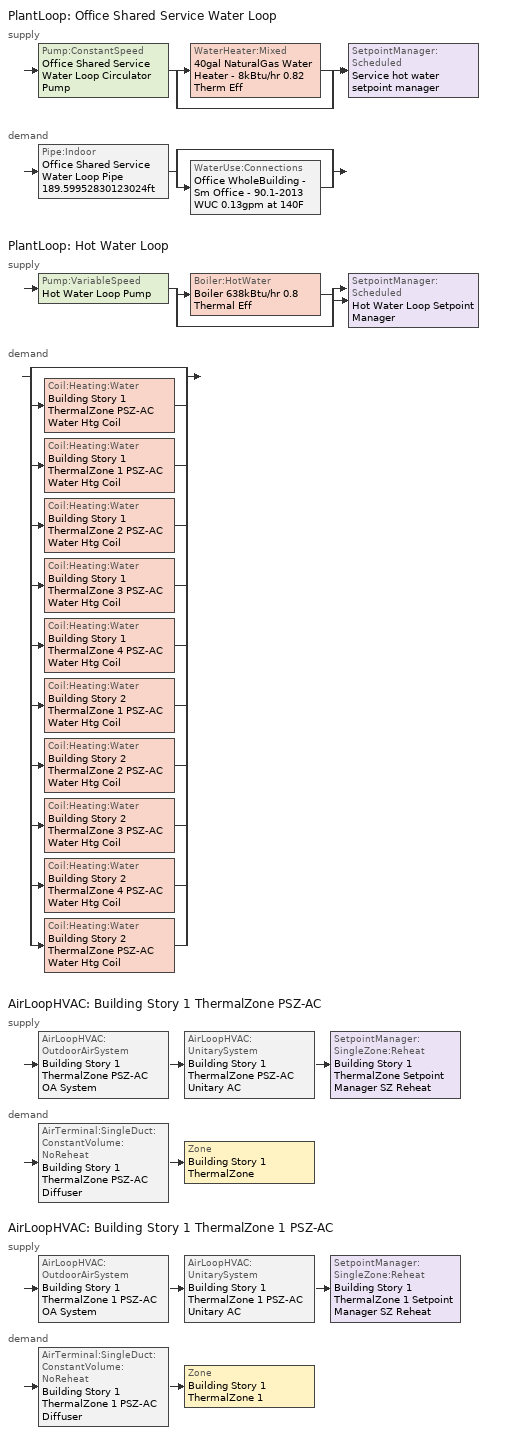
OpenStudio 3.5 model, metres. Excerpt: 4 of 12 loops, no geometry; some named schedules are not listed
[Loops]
PlantLoop 'Office Shared Service Water Loop'
 supply: Pump:ConstantSpeed 'Office Shared Service Water Loop Circulator Pump' > split
  | WaterHeater:Mixed '40gal NaturalGas Water Heater - 8kBtu/hr 0.82 Therm Eff'
  | bypass
  join > SetpointManager:Scheduled 'Service hot water setpoint manager'
 demand: Pipe:Indoor 'Office Shared Service Water Loop Pipe 189.59952830123024ft' > split
  | bypass
  | WaterUse:Connections 'Office WholeBuilding - Sm Office - 90.1-2013 WUC 0.13gpm at 140F'
PlantLoop 'Hot Water Loop'
 supply: Pump:VariableSpeed 'Hot Water Loop Pump' > split
  | Boiler:HotWater 'Boiler 638kBtu/hr 0.8 Thermal Eff'
  | bypass
  join > SetpointManager:Scheduled 'Hot Water Loop Setpoint Manager'
 demand: split
  | bypass
  | Coil:Heating:Water 'Building Story 1 ThermalZone PSZ-AC Water Htg Coil'
  | Coil:Heating:Water 'Building Story 1 ThermalZone 1 PSZ-AC Water Htg Coil'
  | Coil:Heating:Water 'Building Story 1 ThermalZone 2 PSZ-AC Water Htg Coil'
  | Coil:Heating:Water 'Building Story 1 ThermalZone 3 PSZ-AC Water Htg Coil'
  | Coil:Heating:Water 'Building Story 1 ThermalZone 4 PSZ-AC Water Htg Coil'
  | Coil:Heating:Water 'Building Story 2 ThermalZone 1 PSZ-AC Water Htg Coil'
  | Coil:Heating:Water 'Building Story 2 ThermalZone 2 PSZ-AC Water Htg Coil'
  | Coil:Heating:Water 'Building Story 2 ThermalZone 3 PSZ-AC Water Htg Coil'
  | Coil:Heating:Water 'Building Story 2 ThermalZone 4 PSZ-AC Water Htg Coil'
  | Coil:Heating:Water 'Building Story 2 ThermalZone PSZ-AC Water Htg Coil'
AirLoopHVAC 'Building Story 1 ThermalZone PSZ-AC'
 supply: AirLoopHVAC:OutdoorAirSystem 'Building Story 1 ThermalZone PSZ-AC OA System' > AirLoopHVAC:UnitarySystem 'Building Story 1 ThermalZone PSZ-AC Unitary AC' > SetpointManager:SingleZone:Reheat 'Building Story 1 ThermalZone Setpoint Manager SZ Reheat'
 demand: AirTerminal:SingleDuct:ConstantVolume:NoReheat 'Building Story 1 ThermalZone PSZ-AC Diffuser' > Zone 'Building Story 1 ThermalZone'
AirLoopHVAC 'Building Story 1 ThermalZone 1 PSZ-AC'
 supply: AirLoopHVAC:OutdoorAirSystem 'Building Story 1 ThermalZone 1 PSZ-AC OA System' > AirLoopHVAC:UnitarySystem 'Building Story 1 ThermalZone 1 PSZ-AC Unitary AC' > SetpointManager:SingleZone:Reheat 'Building Story 1 ThermalZone 1 Setpoint Manager SZ Reheat'
 demand: AirTerminal:SingleDuct:ConstantVolume:NoReheat 'Building Story 1 ThermalZone 1 PSZ-AC Diffuser' > Zone 'Building Story 1 ThermalZone 1'
[Construction]
Copper pipe 0.75in type L with 0.5in fiberglass batt: Fiberglass batt 0.5in, Copper pipe 0.75in type L
[Material] Roughness=Smooth; Thermal Absorptance=0.9; Solar Absorptance=0.7; Visible Absorptance=0.7
Name | Thickness {m} | Conductivity {W/m-K} | Density {kg/m3} | Specific Heat {J/kg-K}
Copper pipe 0.75in type L | 0.001143 | 386 | 8906.27 | 385.1856
Fiberglass batt 0.5in | 0.0127 | 0.0663448 | 11.2129 | 837.36
[WaterUse:Connections]
Office WholeBuilding - Sm Office - 90.1-2013 WUC 0.13gpm at 140F: Drain Water Heat Exchanger Type=None; Drain Water Heat Exchanger Destination=Plant; Water Use Equipment Name 1=Office WholeBuilding - Sm Office - 90.1-2013 Service Water Use 0.13gpm at 140F
[WaterUse:Equipment:Definition]
Office WholeBuilding - Sm Office - 90.1-2013 Service Water Use Def 0.13gpm: Peak Flow Rate {m3/s}=8.24576e-06; Target Temperature Schedule=Mixed Water At Faucet Temp - 140F; Sensible Fraction Schedule=Fraction Sensible - 0.2; Latent Fraction Schedule=Fraction Latent - 0.05
[WaterUse:Equipment]
Office WholeBuilding - Sm Office - 90.1-2013 Service Water Use 0.13gpm at 140F: Water Use Equipment Definition=Office WholeBuilding - Sm Office - 90.1-2013 Service Water Use Def 0.13gpm; Flow Rate Fraction Schedule=OfficeSmall BLDG_SWH_SCH
[PlantLoop] Glycol Concentration=0; Minimum Loop Temperature {C}=10; Plant Loop Volume {m3}=Autocalculate; Load Distribution Scheme=Optimal
Name | Maximum Loop Temperature {C} | Fluid Type
Office Shared Service Water Loop | 60
Hot Water Loop |  | Water
[Sizing:Plant] Loop Type=Heating; Sizing Option=NonCoincident; Zone Timesteps in Averaging Window=1; Coincident Sizing Factor Mode=None
Name | Design Loop Exit Temperature {C} | Loop Design Temperature Difference {deltaC}
Office Shared Service Water Loop | 60 | 5
Hot Water Loop | 82.2222 | 11.1111
[SetpointManager:Scheduled] Control Variable=Temperature
Name | Schedule | Setpoint Node or NodeList
Service hot water setpoint manager | Service Water Loop Temp - 140F | Office Shared Service Water Loop Supply Outlet Node
Hot Water Loop Setpoint Manager | Hot Water Loop Temp - 180F | Hot Water Loop Supply Outlet Node
[Pump:ConstantSpeed]
Office Shared Service Water Loop Circulator Pump: Rated Flow Rate {m3/s}=autosize; Rated Pump Head {Pa}=29890.7; Rated Power Consumption {W}=autosize; Motor Efficiency=0.7; Fraction of Motor Inefficiencies to Fluid Stream=0; Pump Control Type=Intermittent; Design Power Sizing Method=PowerPerFlowPerPressure; Design Electric Power per Unit Flow Rate {W/(m3/s)}=348701.1; Design Shaft Power per Unit Flow Rate per Unit Head {W-s/m3-Pa}=1.28205
[WaterHeater:Mixed]
40gal NaturalGas Water Heater - 8kBtu/hr 0.82 Therm Eff: Tank Volume {m3}=0.151416; Setpoint Temperature Schedule=Service Water Loop Temp - 140F; Deadband Temperature Difference {deltaC}=2; Maximum Temperature Limit {C}=60; Heater Control Type=Cycle; Heater Maximum Capacity {W}=2413.14; Heater Fuel Type=NaturalGas; Heater Thermal Efficiency=0.82; Off Cycle Parasitic Fuel Consumption Rate {W}=0; Off Cycle Parasitic Fuel Type=NaturalGas; Off Cycle Parasitic Heat Fraction to Tank=0; On Cycle Parasitic Fuel Consumption Rate {W}=0; On Cycle Parasitic Fuel Type=NaturalGas; On Cycle Parasitic Heat Fraction to Tank=0; Ambient Temperature Indicator=Schedule; Ambient Temperature Schedule=Water Heater Ambient Temp Schedule - 71.6f; Off Cycle Loss Coefficient to Ambient Temperature {W/K}=0.844249; On Cycle Loss Coefficient to Ambient Temperature {W/K}=0.844249; Use Side Effectiveness=1; Source Side Effectiveness=1; Use Side Design Flow Rate {m3/s}=autosize; Source Side Design Flow Rate {m3/s}=autosize; Indirect Water Heating Recovery Time {hr}=1.5; Source Side Flow Control Mode=IndirectHeatPrimarySetpoint
[WaterHeater:Sizing]
40gal NaturalGas Water Heater - 8kBtu/hr 0.82 Therm Eff: Design Mode=PeakDraw; Time Storage Can Meet Peak Draw {hr}=0.538503; Time for Tank Recovery {hr}=0; Nominal Tank Volume for Autosizing Plant Connections {m3}=1
[Pipe:Indoor]
Office Shared Service Water Loop Pipe 189.59952830123024ft: Construction=Copper pipe 0.75in type L with 0.5in fiberglass batt; Environment Type=Schedule; Ambient Temperature Schedule=Office Shared Service Water Loop Piping Air Temp - 70F; Ambient Air Velocity Schedule=Office Shared Service Water Loop Piping Air Velocity - 0.67mph; Pipe Inside Diameter {m}=0.019939; Pipe Length {m}=57.7899
[Sizing:Zone] Zone Cooling Design Supply Air Temperature Input Method=SupplyAirTemperature; Zone Cooling Design Supply Air Temperature {C}=12.7778; Zone Cooling Design Supply Air Temperature Difference {deltaC}=11.11; Zone Heating Design Supply Air Temperature Input Method=SupplyAirTemperature; Zone Heating Design Supply Air Temperature {C}=50; Zone Heating Design Supply Air Temperature Difference {deltaC}=11.11; Zone Cooling Design Supply Air Humidity Ratio {kg-H2O/kg-air}=0.0085; Zone Heating Design Supply Air Humidity Ratio {kg-H2O/kg-air}=0.008; Cooling Design Air Flow Method=DesignDay; Heating Design Air Flow Method=DesignDay; Account for Dedicated Outdoor Air System=No; Dedicated Outdoor Air System Control Strategy=NeutralSupplyAir; Dedicated Outdoor Air Low Setpoint Temperature for Design {C}=autosize; Dedicated Outdoor Air High Setpoint Temperature for Design {C}=autosize; Zone Load Sizing Method=Sensible Load Only No Latent Load; Zone Latent Cooling Design Supply Air Humidity Ratio Input Method=HumidityRatioDifference; Zone Cooling Design Supply Air Humidity Ratio Difference {kgWater/kgDryAir}=0.005; Zone Latent Heating Design Supply Air Humidity Ratio Input Method=HumidityRatioDifference; Zone Humidification Design Supply Air Humidity Ratio Difference {kgWater/kgDryAir}=0.005
Building Story 1 ThermalZone; Building Story 1 ThermalZone 1
[Zone equipment]
Building Story 1 ThermalZone: Building Story 1 ThermalZone PSZ-AC Diffuser
Building Story 1 ThermalZone 1: Building Story 1 ThermalZone 1 PSZ-AC Diffuser
[Pump:VariableSpeed]
Hot Water Loop Pump: Rated Pump Head {Pa}=179344; Motor Efficiency=0.865; Coefficient 1 of the Part Load Performance Curve=0; Coefficient 2 of the Part Load Performance Curve=3.2485; Coefficient 3 of the Part Load Performance Curve=-4.7443; Coefficient 4 of the Part Load Performance Curve=2.5294; Pump Control Type=Intermittent; Skin Loss Radiative Fraction=0.5; Design Power Sizing Method=PowerPerFlowPerPressure; Design Electric Power per Unit Flow Rate {W/(m3/s)}=348701.1; Design Shaft Power per Unit Flow Rate per Unit Head {W-s/m3-Pa}=1.28205; Design Minimum Flow Rate Fraction=0
[Boiler:HotWater]
Boiler 638kBtu/hr 0.8 Thermal Eff: Fuel Type=NaturalGas; Nominal Thermal Efficiency=0.8; Efficiency Curve Temperature Evaluation Variable=LeavingBoiler; Normalized Boiler Efficiency Curve=Boiler with No Minimum Turndown; Minimum Part Load Ratio=0; Maximum Part Load Ratio=1.2; Optimum Part Load Ratio=1; Water Outlet Upper Temperature Limit {C}=95; Boiler Flow Mode=LeavingSetpointModulated; Parasitic Electric Load {W}=0; Sizing Factor=1
[AirLoopHVAC] Design Supply Air Flow Rate {m3/s}=autosize; Design Return Air Flow Fraction of Supply Air Flow=1
Name | Availability Schedule
Building Story 1 ThermalZone PSZ-AC | Building Story 1 ThermalZone PSZ-AC Occ Sch
Building Story 1 ThermalZone 1 PSZ-AC | Building Story 1 ThermalZone 1 PSZ-AC Occ Sch
[Sizing:System] Type of Load to Size On=Sensible; Design Outdoor Air Flow Rate {m3/s}=Autosize; Central Heating Maximum System Air Flow Ratio=1; Preheat Design Temperature {C}=7.22222; Preheat Design Humidity Ratio {kg-H2O/kg-Air}=0.008; Precool Design Temperature {C}=12.7778; Precool Design Humidity Ratio {kg-H2O/kg-Air}=0.008; Central Cooling Design Supply Air Temperature {C}=12.7778; Central Heating Design Supply Air Temperature {C}=50; Sizing Option=Coincident; 100% Outdoor Air in Cooling=No; 100% Outdoor Air in Heating=No; Central Cooling Design Supply Air Humidity Ratio {kg-H2O/kg-Air}=0.0085; Central Heating Design Supply Air Humidity Ratio {kg-H2O/kg-Air}=0.008; Cooling Design Air Flow Method=DesignDay; Heating Design Air Flow Method=DesignDay; System Outdoor Air Method=ZoneSum; Zone Maximum Outdoor Air Fraction=1; Cooling Supply Air Flow Rate Per Floor Area {m3/s-m2}=0.00996765; Cooling Fraction of Autosized Cooling Supply Air Flow Rate=1; Cooling Supply Air Flow Rate Per Unit Cooling Capacity {m3/s-W}=3.94755e-05; Heating Supply Air Flow Rate Per Floor Area {m3/s-m2}=0.00996765; Heating Fraction of Autosized Heating Supply Air Flow Rate=1; Heating Fraction of Autosized Cooling Supply Air Flow Rate=1; Heating Supply Air Flow Rate Per Unit Heating Capacity {m3/s-W}=3.15882e-05; Cooling Design Capacity Method=CoolingDesignCapacity; Cooling Design Capacity {W}=autosize; Cooling Design Capacity Per Floor Area {W/m2}=234.7; Fraction of Autosized Cooling Design Capacity=1; Heating Design Capacity Method=HeatingDesignCapacity; Heating Design Capacity {W}=autosize; Heating Design Capacity Per Floor Area {W/m2}=157; Fraction of Autosized Heating Design Capacity=1; Central Cooling Capacity Control Method=OnOff; Occupant Diversity=autosize
Building Story 1 ThermalZone PSZ-AC; Building Story 1 ThermalZone 1 PSZ-AC
[SetpointManager:SingleZone:Reheat] Minimum Supply Air Temperature {C}=12.7778; Maximum Supply Air Temperature {C}=50
Name | Control Zone | Setpoint Node or NodeList
Building Story 1 ThermalZone Setpoint Manager SZ Reheat | Building Story 1 ThermalZone | Building Story 1 ThermalZone PSZ-AC Supply Outlet Node
Building Story 1 ThermalZone 1 Setpoint Manager SZ Reheat | Building Story 1 ThermalZone 1 | Building Story 1 ThermalZone 1 PSZ-AC Supply Outlet Node
[Coil:Heating:Water] Availability Schedule=Always On Discrete; Rated Inlet Water Temperature {C}=82.2222; Rated Inlet Air Temperature {C}=7.22222; Rated Outlet Water Temperature {C}=71.1111; Rated Outlet Air Temperature {C}=50
Building Story 1 ThermalZone PSZ-AC Water Htg Coil; Building Story 1 ThermalZone 1 PSZ-AC Water Htg Coil; Building Story 1 ThermalZone 2 PSZ-AC Water Htg Coil; Building Story 1 ThermalZone 3 PSZ-AC Water Htg Coil; Building Story 1 ThermalZone 4 PSZ-AC Water Htg Coil; Building Story 2 ThermalZone 1 PSZ-AC Water Htg Coil; Building Story 2 ThermalZone 2 PSZ-AC Water Htg Coil; Building Story 2 ThermalZone 3 PSZ-AC Water Htg Coil; Building Story 2 ThermalZone 4 PSZ-AC Water Htg Coil; Building Story 2 ThermalZone PSZ-AC Water Htg Coil
[Controller:WaterCoil] Action=Normal; Controller Convergence Tolerance {deltaC}=0.0001; Minimum Actuated Flow {m3/s}=0
Name | Water Coil
Building Story 1 ThermalZone PSZ-AC Water Htg Coil Controller | Building Story 1 ThermalZone PSZ-AC Water Htg Coil
Building Story 1 ThermalZone 1 PSZ-AC Water Htg Coil Controller | Building Story 1 ThermalZone 1 PSZ-AC Water Htg Coil
Building Story 1 ThermalZone 2 PSZ-AC Water Htg Coil Controller | Building Story 1 ThermalZone 2 PSZ-AC Water Htg Coil
Building Story 1 ThermalZone 3 PSZ-AC Water Htg Coil Controller | Building Story 1 ThermalZone 3 PSZ-AC Water Htg Coil
Building Story 1 ThermalZone 4 PSZ-AC Water Htg Coil Controller | Building Story 1 ThermalZone 4 PSZ-AC Water Htg Coil
Building Story 2 ThermalZone 1 PSZ-AC Water Htg Coil Controller | Building Story 2 ThermalZone 1 PSZ-AC Water Htg Coil
Building Story 2 ThermalZone 2 PSZ-AC Water Htg Coil Controller | Building Story 2 ThermalZone 2 PSZ-AC Water Htg Coil
Building Story 2 ThermalZone 3 PSZ-AC Water Htg Coil Controller | Building Story 2 ThermalZone 3 PSZ-AC Water Htg Coil
Building Story 2 ThermalZone 4 PSZ-AC Water Htg Coil Controller | Building Story 2 ThermalZone 4 PSZ-AC Water Htg Coil
Building Story 2 ThermalZone PSZ-AC Water Htg Coil Controller | Building Story 2 ThermalZone PSZ-AC Water Htg Coil
[Coil:Heating:Electric] Availability Schedule=Always On Discrete; Efficiency=1
Building Story 1 ThermalZone PSZ-AC Electric Backup Htg Coil; Building Story 1 ThermalZone 1 PSZ-AC Electric Backup Htg Coil
[Coil:Cooling:DX:SingleSpeed] Availability Schedule=Always On Discrete; Rated Total Cooling Capacity {W}=autosize; Rated Sensible Heat Ratio=autosize; Rated COP {W/W}=4.11713; Rated Air Flow Rate {m3/s}=autosize; Rated Evaporator Fan Power Per Volume Flow Rate 2017 {W/(m3/s)}=773.3; Rated Evaporator Fan Power Per Volume Flow Rate 2023 {W/(m3/s)}=934.4; Total Cooling Capacity Function of Temperature Curve=PSZ-AC_Unitary_PackagecoolCapFT; Total Cooling Capacity Function of Flow Fraction Curve=PSZ-AC_Unitary_PackagecoolFFF; Energy Input Ratio Function of Temperature Curve=PSZ-AC DX Unitary Package EIRFT; Energy Input Ratio Function of Flow Fraction Curve=PSZ-AC_Unitary_PackagecoolEIRFFF; Part Load Fraction Correlation Curve=PSZ-AC_Unitary_PackagecoolPLR; Minimum Outdoor Dry-Bulb Temperature for Compressor Operation {C}=-25; Nominal Time for Condensate Removal to Begin {s}=0; Ratio of Initial Moisture Evaporation Rate and Steady State Latent Capacity=0; Maximum Cycling Rate {cycles/hr}=0; Latent Capacity Time Constant {s}=0; Condenser Type=AirCooled; Evaporative Condenser Effectiveness=0.9; Evaporative Condenser Air Flow Rate {m3/s}=autosize; Evaporative Condenser Pump Rated Power Consumption {W}=autosize; Crankcase Heater Capacity {W}=0; Maximum Outdoor Dry-Bulb Temperature for Crankcase Heater Operation {C}=10; Basin Heater Capacity {W/K}=0; Basin Heater Setpoint Temperature {C}=2
Building Story 1 ThermalZone PSZ-AC 1spd DX AC Clg Coil 20kBtu/hr 14.0SEER; Building Story 1 ThermalZone 1 PSZ-AC 1spd DX AC Clg Coil 11kBtu/hr 14.0SEER
[Fan:OnOff] Availability Schedule=Always On Discrete; Fan Total Efficiency=0.55575; Pressure Rise {Pa}=622.722; Maximum Flow Rate {m3/s}=autosize; Motor Efficiency=0.855; Motor In Airstream Fraction=1
Name | Fan Power Ratio Function of Speed Ratio Curve | Fan Efficiency Ratio Function of Speed Ratio Curve
Building Story 1 ThermalZone PSZ-AC Fan | Fan On Off Power Curve | Fan On Off Efficiency Curve
Building Story 1 ThermalZone 1 PSZ-AC Fan | Fan On Off Power Curve 1 | Fan On Off Efficiency Curve 1
[AirLoopHVAC:UnitarySystem] Control Type=Load; Dehumidification Control Type=None; Availability Schedule=Always On Discrete; Fan Placement=DrawThrough; DX Heating Coil Sizing Ratio=1; Use DOAS DX Cooling Coil=No; DOAS DX Cooling Coil Leaving Minimum Air Temperature {C}=2; Latent Load Control=SensibleOnlyLoadControl; Supply Air Flow Rate During Cooling Operation {m3/s}=Autosize; Supply Air Flow Rate During Heating Operation {m3/s}=Autosize; Supply Air Flow Rate When No Cooling or Heating is Required {m3/s}=Autosize; Maximum Supply Air Temperature {C}=80; Maximum Outdoor Dry-Bulb Temperature for Supplemental Heater Operation {C}=21; Maximum Cycling Rate {cycles/hr}=2.5; Heat Pump Time Constant {s}=60; Fraction of On-Cycle Power Use=0.01; Heat Pump Fan Delay Time {s}=60; Ancilliary On-Cycle Electric Power {W}=0; Ancilliary Off-Cycle Electric Power {W}=0
Name | Controlling Zone or Thermostat Location | Supply Fan | Supply Air Fan Operating Mode Schedule | Heating Coil | Cooling Coil | Supplemental Heating Coil
Building Story 1 ThermalZone PSZ-AC Unitary AC | Building Story 1 ThermalZone | Building Story 1 ThermalZone PSZ-AC Fan | Building Story 1 ThermalZone PSZ-AC Occ Sch | Building Story 1 ThermalZone PSZ-AC Water Htg Coil | Building Story 1 ThermalZone PSZ-AC 1spd DX AC Clg Coil 20kBtu/hr 14.0SEER | Building Story 1 ThermalZone PSZ-AC Electric Backup Htg Coil
Building Story 1 ThermalZone 1 PSZ-AC Unitary AC | Building Story 1 ThermalZone 1 | Building Story 1 ThermalZone 1 PSZ-AC Fan | Building Story 1 ThermalZone 1 PSZ-AC Occ Sch | Building Story 1 ThermalZone 1 PSZ-AC Water Htg Coil | Building Story 1 ThermalZone 1 PSZ-AC 1spd DX AC Clg Coil 11kBtu/hr 14.0SEER | Building Story 1 ThermalZone 1 PSZ-AC Electric Backup Htg Coil
[Controller:OutdoorAir] Minimum Outdoor Air Flow Rate {m3/s}=autosize; Maximum Outdoor Air Flow Rate {m3/s}=Autosize; Economizer Control Type=NoEconomizer; Economizer Control Action Type=ModulateFlow; Economizer Maximum Limit Dry-Bulb Temperature {C}=28; Economizer Maximum Limit Enthalpy {J/kg}=64000; Lockout Type=LockoutWithHeating; Minimum Limit Type=FixedMinimum; High Humidity Control=No; Heat Recovery Bypass Control Type=BypassWhenWithinEconomizerLimits
Name | Minimum Outdoor Air Schedule | Maximum Fraction of Outdoor Air Schedule | Controller Mechanical Ventilation
Building Story 1 ThermalZone PSZ-AC OA System Controller | Building Story 1 ThermalZone PSZ-AC Occ Sch | BuildingStory1ThermalZonePSZACmaxOASch | Controller Mechanical Ventilation 1
Building Story 1 ThermalZone 1 PSZ-AC OA System Controller | Building Story 1 ThermalZone 1 PSZ-AC Occ Sch | BuildingStory1ThermalZone1PSZACmaxOASch | Controller Mechanical Ventilation 2
[Controller:MechanicalVentilation] Availability Schedule=Always On Discrete
Controller Mechanical Ventilation 1; Controller Mechanical Ventilation 2
[AirLoopHVAC:OutdoorAirSystem]
Name | Controller
Building Story 1 ThermalZone PSZ-AC OA System | Building Story 1 ThermalZone PSZ-AC OA System Controller
Building Story 1 ThermalZone 1 PSZ-AC OA System | Building Story 1 ThermalZone 1 PSZ-AC OA System Controller
[AirTerminal:SingleDuct:ConstantVolume:NoReheat] Availability Schedule=Always On Discrete; Maximum Air Flow Rate {m3/s}=AutoSize
Building Story 1 ThermalZone PSZ-AC Diffuser; Building Story 1 ThermalZone 1 PSZ-AC Diffuser
[Schedule:Ruleset]
Name | Default Day Schedule | Summer Design Day Schedule | Winter Design Day Schedule
OfficeSmall BLDG_SWH_SCH | OfficeSmall BLDG_SWH_SCH Default | OfficeSmall BLDG_SWH_SCH Summer Design Day | OfficeSmall BLDG_SWH_SCH Winter Design Day
Fraction Sensible - 0.2 | Fraction Sensible - 0.2 Default
Fraction Latent - 0.05 | Fraction Latent - 0.05 Default
Mixed Water At Faucet Temp - 140F | Mixed Water At Faucet Temp - 140F Default
Service Water Loop Temp - 140F | Service Water Loop Temp - 140F Default
Water Heater Ambient Temp Schedule - 71.6f | Water Heater Ambient Temp Schedule - 71.6f Default
Office Shared Service Water Loop Piping Air Temp - 70F | Office Shared Service Water Loop Piping Air Temp - 70F Default
Office Shared Service Water Loop Piping Air Velocity - 0.67mph | Office Shared Service Water Loop Piping Air Velocity - 0.67mph Default
Hot Water Loop Temp - 180F | Hot Water Loop Temp - 180F Default
Building Story 1 ThermalZone 1 PSZ-AC Occ Sch | Building Story 1 ThermalZone 1 PSZ-AC Occ Sch Default | Building Story 1 ThermalZone 1 PSZ-AC Occ Sch Summer Design Day | Building Story 1 ThermalZone 1 PSZ-AC Occ Sch Winter Design Day
BuildingStory1ThermalZone1PSZACmaxOASch | BuildingStory1ThermalZone1PSZACmaxOASchDefault
Building Story 1 ThermalZone PSZ-AC Occ Sch | Building Story 1 ThermalZone PSZ-AC Occ Sch Default | Building Story 1 ThermalZone PSZ-AC Occ Sch Summer Design Day | Building Story 1 ThermalZone PSZ-AC Occ Sch Winter Design Day
BuildingStory1ThermalZonePSZACmaxOASch | BuildingStory1ThermalZonePSZACmaxOASchDefault
[Schedule:Day]
OfficeSmall BLDG_SWH_SCH Default: Yes, 9, 0, 0, 24, 0, 0
OfficeSmall BLDG_SWH_SCH Winter Design Day; OfficeSmall BLDG_SWH_SCH Summer Design Day: 7, 0, 0, 8, 0, 0.27, 9, 0, 0.55, 11, 0, 0.64, 12, 0, 0.82, 13, 0, 1, 14, 0, 0.91, 16, 0, 0.55, 17, 0, 0.73, 19, 0, 0.37, 20, 0, 0.18, 21, 0, 0.27, 22, 0, 0.09, 24, 0, 0
Fraction Sensible - 0.2 Default: 24, 0, 0.2
Fraction Latent - 0.05 Default: 24, 0, 0.05
Mixed Water At Faucet Temp - 140F Default; Service Water Loop Temp - 140F Default: 24, 0, 60
Water Heater Ambient Temp Schedule - 71.6f Default: 24, 0, 22
Office Shared Service Water Loop Piping Air Temp - 70F Default: 24, 0, 21.1111
Office Shared Service Water Loop Piping Air Velocity - 0.67mph Default: 24, 0, 0.3
Hot Water Loop Temp - 180F Default: 24, 0, 82.2222
Building Story 1 ThermalZone 1 PSZ-AC Occ Sch Default; Building Story 1 ThermalZone PSZ-AC Occ Sch Default: 7, 30, 0, 16, 30, 1, 24, 0, 0
Building Story 1 ThermalZone 1 PSZ-AC Occ Sch Winter Design Day; Building Story 1 ThermalZone 1 PSZ-AC Occ Sch Summer Design Day; Building Story 1 ThermalZone PSZ-AC Occ Sch Winter Design Day; Building Story 1 ThermalZone PSZ-AC Occ Sch Summer Design Day: 24, 0, 1
BuildingStory1ThermalZone1PSZACmaxOASchDefault; BuildingStory1ThermalZonePSZACmaxOASchDefault: 24, 0, 0.7
[Schedule:Rule] Rule Order=0; Date Specification Type=DateRange; Start Month=1; Start Day=1; End Month=12; End Day=31
Name | Schedule Ruleset | Day Schedule | Apply Monday | Apply Tuesday | Apply Wednesday | Apply Thursday | Apply Friday | Apply Sunday | Apply Saturday
Schedule Rule 9 | OfficeSmall BLDG_SWH_SCH | OfficeSmall BLDG_SWH_SCH WntrDsn|SmrDsn|Wkdy Day | Yes | Yes | Yes | Yes | Yes
Building Story 1 ThermalZone 1 PSZ-AC Occ Sch Sunday Rule | Building Story 1 ThermalZone 1 PSZ-AC Occ Sch | Building Story 1 ThermalZone 1 PSZ-AC Occ Sch Sunday |  |  |  |  |  | Yes | Yes
Building Story 1 ThermalZone PSZ-AC Occ Sch Sunday Rule | Building Story 1 ThermalZone PSZ-AC Occ Sch | Building Story 1 ThermalZone PSZ-AC Occ Sch Sunday |  |  |  |  |  | Yes | Yes
[Schedule:Constant]
Always On Discrete: Value=1
[Curve:Biquadratic] Minimum Value of x=12.77778; Maximum Value of x=23.88889; Minimum Value of y=21.11111; Maximum Value of y=46.11111
Name | Coefficient1 Constant | Coefficient2 x | Coefficient3 x**2 | Coefficient4 y | Coefficient5 y**2 | Coefficient6 x*y
PSZ-AC_Unitary_PackagecoolCapFT | 0.766956 | 0.0107756 | -4.14703e-05 | 0.00134961 | -0.000261144 | 0.000457488
PSZ-AC DX Unitary Package EIRFT | 0.297145 | 0.0430933 | -0.000748766 | 0.00597727 | 0.000482112 | -0.000956448
[Curve:Quadratic]
Name | Coefficient1 Constant | Coefficient2 x | Coefficient3 x**2 | Minimum Value of x | Maximum Value of x
PSZ-AC_Unitary_PackagecoolFFF | 0.8 | 0.2 | 0 | 0.5 | 1.5
PSZ-AC_Unitary_PackagecoolEIRFFF | 1.156 | -0.1816 | 0.0256 | 0.5 | 1.5
PSZ-AC_Unitary_PackagecoolPLR | 0.75 | 0.25 | 0 | 0 | 1
[Curve:Exponent] Coefficient1 Constant=1; Coefficient2 Constant=0; Coefficient3 Constant=0; Minimum Value of x=0; Maximum Value of x=1
Fan On Off Power Curve; Fan On Off Power Curve 1
[Curve:Cubic] Minimum Value of x=0
Name | Coefficient1 Constant | Coefficient2 x | Coefficient3 x**2 | Coefficient4 x**3 | Maximum Value of x
Fan On Off Efficiency Curve; Fan On Off Efficiency Curve 1 | 1 | 0 | 0 | 0 | 1
Boiler with No Minimum Turndown | 0.7463 | 1.3196 | -2.2154 | 1.1674 | 1.3
